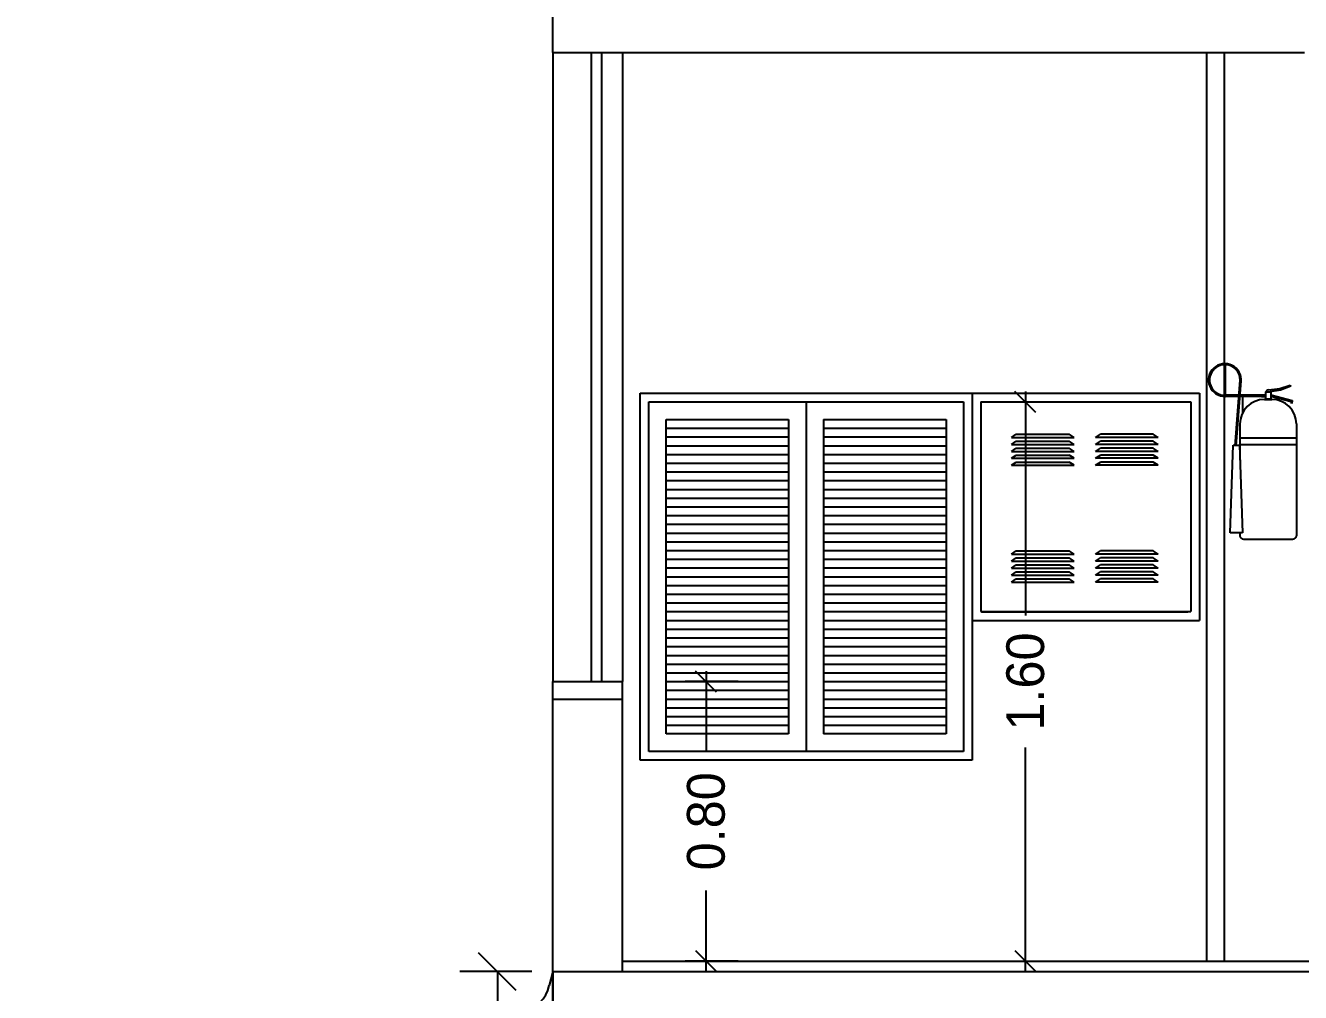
# Model space of a CAD drawing. Extents: x -18 to 75.6, y 22.6 to 43.7.
# Drawn here: x -10.552 to -6.906, y 29.418 to 32.185 of the extents above; entities that cross this region are included whole.
import ezdxf

# ---------------------------------------------------------------- set-up
doc = ezdxf.new("R2010")
doc.units = 0
doc.header["$LTSCALE"] = 2
doc.layers.get('0').update_dxf_attribs({"linetype": 'CONTINUOUS'})
doc.layers.get('DEFPOINTS').update_dxf_attribs({"linetype": 'CONTINUOUS'})
for name, color, linetype in [('CONCRETO', 5, 'CONTINUOUS'), ('COTAS', 244, 'CONTINUOUS'), ('EQUIPAMENTOS', 1, 'CONTINUOUS'), ('ESQUADRIAS', 244, 'CONTINUOUS'), ('PAREDE', 7, 'CONTINUOUS'), ('PAREDECORTE', 3, 'CONTINUOUS'), ('PISO', 30, 'CONTINUOUS'), ('VISTAL', 30, 'CONTINUOUS')]:
    doc.layers.add(name, color=color, linetype=linetype)
doc.dimstyles.get("Standard").update_dxf_attribs({"dimtxt": 0.18, "dimasz": 0.18, "dimexe": 0.18, "dimexo": 0.0625, "dimgap": 0.09, "dimtad": 0, "dimtih": 1, "dimtoh": 1, "dimdec": 4, "dimzin": 0, "dimtxsty": 'STANDARD', "dimcen": 0.09, "dimazin": 3, "dimtfac": 1, "dimtdec": 4, "dimtofl": 0, "dimtmove": 0, "dimatfit": 3, "dimtolj": 1, "dimtzin": 0})

# ---------------------------------------------------------------- blocks, each defined once
blk = doc.blocks.new('_OBLIQUE')
at = {"color": 0, "linetype": 'BYBLOCK'}
blk.add_line((-0.5, -0.5), (0.5, 0.5), dxfattribs=at)
blk = doc.blocks.new('*D171')
at = {"color": 244, "linetype": 'BYBLOCK', "ltscale": 0.2}
for p, q in [((68.8332, 29.081), (68.8332, 28.9551)), ((68.8032, 29.0151), (69.6352, 29.0151)), ((70.8632, 29.0151), (70.0312, 29.0151)), ((70.8332, 28.8262), (70.8332, 28.9551))]:
    blk.add_line(p, q, dxfattribs=at)
at = {"layer": 'DEFPOINTS', "color": 0, "linetype": 'BYBLOCK', "ltscale": 0.2}
for p in [(68.8332, 29.921), (70.8332, 29.6662), (68.8332, 29.0151)]:
    blk.add_point(p, dxfattribs=at)
at = {"color": 244, "linetype": 'BYBLOCK', "ltscale": 0.2, "xscale": 0.06, "yscale": 0.06, "zscale": 0.06, "rotation": 180}
blk.add_blockref('_OBLIQUE', (68.8332, 29.0151), dxfattribs=at)
at = {"color": 244, "linetype": 'BYBLOCK', "ltscale": 0.2, "xscale": 0.06, "yscale": 0.06, "zscale": 0.06}
blk.add_blockref('_OBLIQUE', (70.8332, 29.0151), dxfattribs=at)
at = {"color": 30, "linetype": 'BYBLOCK', "ltscale": 0.2, "insert": (69.8332, 29.0151), "char_height": 0.108, "attachment_point": 5}
blk.add_mtext('\\A1;2.00', dxfattribs=at)
blk = doc.blocks.new('*D143')
at = {"color": 244, "linetype": 'BYBLOCK', "ltscale": 0.2}
for p, q in [((72.1851, 31.1375), (72.1851, 30.4965)), ((72.1303, 31.1075), (72.2451, 31.1075)), ((72.1851, 29.4775), (72.1851, 30.1185)), ((72.1303, 29.5075), (72.2451, 29.5075))]:
    blk.add_line(p, q, dxfattribs=at)
at = {"layer": 'DEFPOINTS', "color": 0, "linetype": 'BYBLOCK', "ltscale": 0.2}
for p in [(71.2903, 31.1075), (71.2903, 29.5075), (72.1851, 29.5075)]:
    blk.add_point(p, dxfattribs=at)
at = {"color": 244, "linetype": 'BYBLOCK', "ltscale": 0.2, "xscale": 0.06, "yscale": 0.06, "zscale": 0.06}
for p, rotation in [((72.1851, 31.1075), 90), ((72.1851, 29.5075), 270)]:
    blk.add_blockref('_OBLIQUE', p, dxfattribs=dict(at, rotation=rotation))
at = {"color": 30, "linetype": 'BYBLOCK', "ltscale": 0.2, "insert": (72.1851, 30.3075), "char_height": 0.108, "attachment_point": 5, "rotation": 90}
blk.add_mtext('\\A1;1.60', dxfattribs=at)
blk = doc.blocks.new('*D170')
at = {"color": 244, "linetype": 'BYBLOCK', "ltscale": 0.2}
for p, q in [((71.2719, 30.3375), (71.2719, 30.1055)), ((71.3636, 30.3075), (71.2119, 30.3075)), ((71.2719, 29.4775), (71.2719, 29.7095)), ((71.3636, 29.5075), (71.2119, 29.5075))]:
    blk.add_line(p, q, dxfattribs=at)
at = {"layer": 'DEFPOINTS', "color": 0, "linetype": 'BYBLOCK', "ltscale": 0.2}
for p in [(72.2036, 30.3075), (71.2719, 29.5075), (72.2036, 29.5075)]:
    blk.add_point(p, dxfattribs=at)
at = {"color": 244, "linetype": 'BYBLOCK', "ltscale": 0.2, "xscale": 0.06, "yscale": 0.06, "zscale": 0.06}
for p, rotation in [((71.2719, 30.3075), 90), ((71.2719, 29.5075), 270)]:
    blk.add_blockref('_OBLIQUE', p, dxfattribs=dict(at, rotation=rotation))
at = {"color": 30, "linetype": 'BYBLOCK', "ltscale": 0.2, "insert": (71.2719, 29.9075), "char_height": 0.108, "attachment_point": 5, "rotation": 90}
blk.add_mtext('\\A1;0.80', dxfattribs=at)

msp = doc.modelspace()

# ---------------------------------------------------------------- linework, layer by layer
at = {"layer": 'CONCRETO', "color": 5, "ltscale": 0.2}
for p, q in [((-9.0447, 32.1075), (-9.0447, 32.4075)), ((-9.0447, 32.1075), (-6.8947, 32.1075)), ((-9.0447, 30.3075), (-8.8447, 30.3075)), ((-9.0447, 30.2575), (-9.0447, 30.3075)), ((-8.8447, 30.2575), (-8.8447, 30.3075)), ((-9.0447, 30.2575), (-8.8447, 30.2575)), ((-9.0447, 29.4775), (-6.7447, 29.4775)), ((-9.0447, 29.3575), (-9.0447, 29.4775))]:
    msp.add_line(p, q, dxfattribs=at)
at = {"layer": 'CONCRETO', "color": 5, "linetype": 'CONTINUOUS', "ltscale": 0.3}
msp.add_line((-9.0447, 29.4775), (-9.0447, 29.3575), dxfattribs=at)
at = {"layer": 'COTAS', "color": 30, "linetype": 'BYBLOCK', "ltscale": 0.3}
for p, q in [((-9.1047, 29.4775), (-9.3107, 29.4775)), ((-9.2027, 29.4775), (-9.2027, 29.3575))]:
    msp.add_line(p, q, dxfattribs=at)
at = {"layer": 'COTAS', "color": 30, "linetype": 'CONTINUOUS', "ltscale": 0.3}
msp.add_line((-9.0447, 29.4775), (-9.0547, 29.4375), dxfattribs=at)
msp.add_arc((-9.1388, 29.4518), 0.0853, 274.4728, 350.3949, dxfattribs=at)
at = {"layer": 'COTAS', "color": 0, "linetype": 'BYBLOCK', "ltscale": 0.3}
msp.add_point((-9.0447, 29.4775), dxfattribs=at)
at = {"layer": 'EQUIPAMENTOS', "color": 30, "linetype": 'CONTINUOUS', "ltscale": 0.3}
for p, q in [((-8.795, 30.0825), (-8.795, 31.1325)), ((-8.795, 31.1325), (-7.845, 31.1325)), ((-8.77, 30.1075), (-8.77, 31.1075)), ((-8.77, 31.1075), (-7.87, 31.1075)), ((-8.32, 31.1075), (-8.32, 30.1075)), ((-7.87, 31.1075), (-7.87, 30.1075)), ((-7.845, 31.1325), (-7.845, 30.0825)), ((-7.845, 31.1325), (-7.845, 30.4825)), ((-7.845, 31.1325), (-7.195, 31.1325)), ((-7.82, 31.1075), (-7.82, 30.5075)), ((-7.82, 31.1075), (-7.22, 31.1075)), ((-7.22, 31.1075), (-7.22, 30.5075)), ((-7.195, 31.1325), (-7.195, 30.4825)), ((-8.72, 30.1575), (-8.72, 31.0575)), ((-8.72, 31.0575), (-8.37, 31.0575)), ((-8.72, 31.0325), (-8.37, 31.0325)), ((-8.37, 31.0575), (-8.37, 30.1575)), ((-8.27, 31.0575), (-8.27, 30.1575)), ((-8.27, 31.0575), (-7.92, 31.0575)), ((-8.27, 31.0325), (-7.92, 31.0325)), ((-7.92, 31.0575), (-7.92, 30.1575)), ((-8.72, 31.0075), (-8.37, 31.0075)), ((-8.27, 31.0075), (-7.92, 31.0075)), ((-8.72, 30.9825), (-8.37, 30.9825)), ((-8.72, 30.9575), (-8.37, 30.9575)), ((-8.27, 30.9825), (-7.92, 30.9825)), ((-8.27, 30.9575), (-7.92, 30.9575)), ((-8.72, 30.9325), (-8.37, 30.9325)), ((-8.27, 30.9325), (-7.92, 30.9325)), ((-8.72, 30.9075), (-8.37, 30.9075)), ((-8.72, 30.8825), (-8.37, 30.8825)), ((-8.27, 30.9075), (-7.92, 30.9075)), ((-8.27, 30.8825), (-7.92, 30.8825)), ((-8.72, 30.8575), (-8.37, 30.8575)), ((-8.27, 30.8575), (-7.92, 30.8575)), ((-8.72, 30.8325), (-8.37, 30.8325)), ((-8.27, 30.8325), (-7.92, 30.8325)), ((-8.72, 30.8075), (-8.37, 30.8075)), ((-8.72, 30.7825), (-8.37, 30.7825)), ((-8.27, 30.8075), (-7.92, 30.8075)), ((-8.27, 30.7825), (-7.92, 30.7825)), ((-8.72, 30.7575), (-8.37, 30.7575)), ((-8.27, 30.7575), (-7.92, 30.7575)), ((-8.72, 30.7325), (-8.37, 30.7325)), ((-8.72, 30.7075), (-8.37, 30.7075)), ((-8.27, 30.7325), (-7.92, 30.7325)), ((-8.27, 30.7075), (-7.92, 30.7075)), ((-8.72, 30.6825), (-8.37, 30.6825)), ((-8.27, 30.6825), (-7.92, 30.6825)), ((-8.72, 30.6575), (-8.37, 30.6575)), ((-8.72, 30.6325), (-8.37, 30.6325)), ((-8.27, 30.6575), (-7.92, 30.6575)), ((-8.27, 30.6325), (-7.92, 30.6325)), ((-8.72, 30.6075), (-8.37, 30.6075)), ((-8.27, 30.6075), (-7.92, 30.6075)), ((-8.72, 30.5825), (-8.37, 30.5825)), ((-8.72, 30.5575), (-8.37, 30.5575)), ((-8.27, 30.5825), (-7.92, 30.5825)), ((-8.27, 30.5575), (-7.92, 30.5575)), ((-8.72, 30.5325), (-8.37, 30.5325)), ((-8.27, 30.5325), (-7.92, 30.5325)), ((-8.72, 30.5075), (-8.37, 30.5075)), ((-8.72, 30.4825), (-8.37, 30.4825)), ((-8.27, 30.5075), (-7.92, 30.5075)), ((-8.27, 30.4825), (-7.92, 30.4825)), ((-7.845, 30.4825), (-7.195, 30.4825)), ((-7.82, 30.5075), (-7.22, 30.5075)), ((-8.72, 30.4575), (-8.37, 30.4575)), ((-8.27, 30.4575), (-7.92, 30.4575)), ((-8.72, 30.4325), (-8.37, 30.4325)), ((-8.72, 30.4075), (-8.37, 30.4075)), ((-8.27, 30.4325), (-7.92, 30.4325)), ((-8.27, 30.4075), (-7.92, 30.4075)), ((-8.72, 30.3825), (-8.37, 30.3825)), ((-8.27, 30.3825), (-7.92, 30.3825)), ((-8.72, 30.3575), (-8.37, 30.3575)), ((-8.27, 30.3575), (-7.92, 30.3575)), ((-8.72, 30.3325), (-8.37, 30.3325)), ((-8.72, 30.3075), (-8.37, 30.3075)), ((-8.27, 30.3325), (-7.92, 30.3325)), ((-8.27, 30.3075), (-7.92, 30.3075)), ((-8.72, 30.2825), (-8.37, 30.2825)), ((-8.27, 30.2825), (-7.92, 30.2825)), ((-8.72, 30.2575), (-8.37, 30.2575)), ((-8.72, 30.2325), (-8.37, 30.2325)), ((-8.27, 30.2575), (-7.92, 30.2575)), ((-8.27, 30.2325), (-7.92, 30.2325)), ((-8.72, 30.2075), (-8.37, 30.2075)), ((-8.27, 30.2075), (-7.92, 30.2075)), ((-8.72, 30.1825), (-8.37, 30.1825)), ((-8.37, 30.1575), (-8.72, 30.1575)), ((-8.27, 30.1825), (-7.92, 30.1825)), ((-7.92, 30.1575), (-8.27, 30.1575)), ((-7.845, 30.0825), (-8.795, 30.0825)), ((-7.87, 30.1075), (-8.77, 30.1075))]:
    msp.add_line(p, q, dxfattribs=at)
at = {"layer": 'EQUIPAMENTOS', "linetype": 'CONTINUOUS', "ltscale": 0.3}
for p, q in [((-7.0093, 31.1147), (-6.9882, 31.1147)), ((-7.0793, 31.0447), (-7.0793, 30.9407)), ((-6.9182, 31.0447), (-6.9182, 30.7247)), ((-7.1077, 30.7328), (-7.0991, 30.9839)), ((-7.0991, 30.9839), (-7.0808, 30.9839)), ((-7.0808, 30.9839), (-7.0718, 30.7328)), ((-7.0718, 30.7328), (-7.1077, 30.7328)), ((-7.0793, 30.7328), (-7.0793, 30.7247)), ((-7.0693, 30.7147), (-6.9282, 30.7147))]:
    msp.add_line(p, q, dxfattribs=at)
for centre, radius, start, end in [((-7.0093, 31.0447), 0.07, 90, 180), ((-6.9882, 31.0447), 0.07, 360, 90), ((-7.0693, 30.7247), 0.01, 180, 270), ((-6.9282, 30.7247), 0.01, 270, 0)]:
    msp.add_arc(centre, radius, start, end, dxfattribs=at)
at = {"layer": 'ESQUADRIAS', "color": 1, "linetype": 'CONTINUOUS', "ltscale": 0.2}
for p, q in [((-9.0447, 32.1075), (-9.0447, 30.3075)), ((-8.8447, 32.1075), (-8.8447, 30.3075))]:
    msp.add_line(p, q, dxfattribs=at)
at = {"layer": 'ESQUADRIAS', "color": 5, "linetype": 'CONTINUOUS', "ltscale": 0.2}
for p, q in [((-8.9347, 32.1075), (-8.9347, 30.3075)), ((-8.9047, 32.1075), (-8.9047, 30.3075))]:
    msp.add_line(p, q, dxfattribs=at)
at = {"layer": 'PAREDE', "color": 30, "linetype": 'CONTINUOUS', "ltscale": 0.3}
for p, q in [((-7.1747, 32.1075), (-7.1747, 29.5075)), ((-7.1247, 32.1075), (-7.1247, 29.5075))]:
    msp.add_line(p, q, dxfattribs=at)
at = {"layer": 'PAREDECORTE', "color": 3, "ltscale": 0.2}
for p, q in [((-9.0447, 29.4775), (-9.0447, 30.2575)), ((-8.8447, 29.4775), (-8.8447, 30.2575))]:
    msp.add_line(p, q, dxfattribs=at)
at = {"layer": 'PISO', "color": 30, "ltscale": 0.2}
msp.add_line((-8.8447, 29.5075), (-6.7447, 29.5075), dxfattribs=at)
at = {"layer": 'VISTAL', "linetype": 'CONTINUOUS', "ltscale": 0.3}
for p, q in [((-7.1212, 31.1266), (-7.1212, 31.2142)), ((-7.093, 30.9821), (-7.0786, 31.1699)), ((-7.09, 30.9819), (-7.0757, 31.1677)), ((-7.0022, 31.1416), (-7.0046, 31.1375)), ((-6.9971, 31.142), (-7.0022, 31.1416)), ((-6.9971, 31.142), (-6.9655, 31.1459)), ((-6.9636, 31.141), (-6.9931, 31.137)), ((-6.9655, 31.1459), (-6.9359, 31.1557)), ((-6.934, 31.1528), (-6.9636, 31.141)), ((-6.9359, 31.1557), (-6.934, 31.1528)), ((-7.0819, 31.1266), (-7.1212, 31.1266)), ((-7.0822, 31.1236), (-7.1212, 31.1236)), ((-7.0176, 31.1236), (-7.0791, 31.1236)), ((-7.0176, 31.1266), (-7.0789, 31.1266)), ((-7.0712, 31.0774), (-7.0712, 31.1236)), ((-6.9912, 31.1277), (-6.93, 31.1114)), ((-6.9912, 31.1242), (-6.9326, 31.1086)), ((-6.931, 31.1035), (-6.9326, 31.1086)), ((-6.93, 31.1114), (-6.931, 31.1035)), ((-7.7331, 31.0063), (-7.719, 31.0153)), ((-7.7331, 31.0063), (-7.5539, 31.0063)), ((-7.7331, 30.9863), (-7.719, 30.9953)), ((-7.719, 31.0153), (-7.5681, 31.0153)), ((-7.719, 30.9953), (-7.5681, 30.9953)), ((-7.5539, 31.0063), (-7.5681, 31.0153)), ((-7.5539, 30.9863), (-7.5681, 30.9953)), ((-7.4923, 31.0063), (-7.4782, 31.0153)), ((-7.3131, 31.0063), (-7.4923, 31.0063)), ((-7.4923, 30.9863), (-7.4782, 30.9953)), ((-7.3273, 31.0153), (-7.4782, 31.0153)), ((-7.3273, 30.9953), (-7.4782, 30.9953)), ((-7.3131, 31.0063), (-7.3273, 31.0153)), ((-7.3131, 30.9863), (-7.3273, 30.9953)), ((-7.0793, 31.0051), (-6.9182, 31.0051)), ((-7.7331, 30.9863), (-7.5539, 30.9863)), ((-7.7331, 30.9663), (-7.719, 30.9753)), ((-7.7331, 30.9663), (-7.5539, 30.9663)), ((-7.7331, 30.9463), (-7.719, 30.9553)), ((-7.719, 30.9753), (-7.5681, 30.9753)), ((-7.719, 30.9553), (-7.5681, 30.9553)), ((-7.5539, 30.9663), (-7.5681, 30.9753)), ((-7.5539, 30.9463), (-7.5681, 30.9553)), ((-7.3131, 30.9863), (-7.4923, 30.9863)), ((-7.4923, 30.9663), (-7.4782, 30.9753)), ((-7.3131, 30.9663), (-7.4923, 30.9663)), ((-7.4923, 30.9463), (-7.4782, 30.9553)), ((-7.3273, 30.9753), (-7.4782, 30.9753)), ((-7.3273, 30.9553), (-7.4782, 30.9553)), ((-7.3131, 30.9663), (-7.3273, 30.9753)), ((-7.3131, 30.9463), (-7.3273, 30.9553)), ((-7.0793, 30.9859), (-6.9182, 30.9859)), ((-7.7331, 30.9463), (-7.5539, 30.9463)), ((-7.7331, 30.9263), (-7.719, 30.9353)), ((-7.7331, 30.9263), (-7.5539, 30.9263)), ((-7.719, 30.9353), (-7.5681, 30.9353)), ((-7.5539, 30.9263), (-7.5681, 30.9353)), ((-7.3131, 30.9463), (-7.4923, 30.9463)), ((-7.4923, 30.9263), (-7.4782, 30.9353)), ((-7.3131, 30.9263), (-7.4923, 30.9263)), ((-7.3273, 30.9353), (-7.4782, 30.9353)), ((-7.3131, 30.9263), (-7.3273, 30.9353)), ((-7.7331, 30.6722), (-7.719, 30.6812)), ((-7.7331, 30.6722), (-7.5539, 30.6722)), ((-7.719, 30.6812), (-7.5681, 30.6812)), ((-7.5539, 30.6722), (-7.5681, 30.6812)), ((-7.4923, 30.6722), (-7.4782, 30.6812)), ((-7.3131, 30.6722), (-7.4923, 30.6722)), ((-7.3273, 30.6812), (-7.4782, 30.6812)), ((-7.3131, 30.6722), (-7.3273, 30.6812)), ((-7.7331, 30.6522), (-7.719, 30.6612)), ((-7.7331, 30.6522), (-7.5539, 30.6522)), ((-7.7331, 30.6322), (-7.719, 30.6412)), ((-7.7331, 30.6322), (-7.5539, 30.6322)), ((-7.719, 30.6612), (-7.5681, 30.6612)), ((-7.719, 30.6412), (-7.5681, 30.6412)), ((-7.5539, 30.6522), (-7.5681, 30.6612)), ((-7.5539, 30.6322), (-7.5681, 30.6412)), ((-7.4923, 30.6522), (-7.4782, 30.6612)), ((-7.3131, 30.6522), (-7.4923, 30.6522)), ((-7.4923, 30.6322), (-7.4782, 30.6412)), ((-7.3131, 30.6322), (-7.4923, 30.6322)), ((-7.3273, 30.6612), (-7.4782, 30.6612)), ((-7.3273, 30.6412), (-7.4782, 30.6412)), ((-7.3131, 30.6522), (-7.3273, 30.6612)), ((-7.3131, 30.6322), (-7.3273, 30.6412)), ((-7.7331, 30.6122), (-7.719, 30.6212)), ((-7.7331, 30.6122), (-7.5539, 30.6122)), ((-7.7331, 30.5922), (-7.719, 30.6012)), ((-7.7331, 30.5922), (-7.5539, 30.5922)), ((-7.719, 30.6212), (-7.5681, 30.6212)), ((-7.719, 30.6012), (-7.5681, 30.6012)), ((-7.5539, 30.6122), (-7.5681, 30.6212)), ((-7.5539, 30.5922), (-7.5681, 30.6012)), ((-7.4923, 30.6122), (-7.4782, 30.6212)), ((-7.3131, 30.6122), (-7.4923, 30.6122)), ((-7.4923, 30.5922), (-7.4782, 30.6012)), ((-7.3131, 30.5922), (-7.4923, 30.5922)), ((-7.3273, 30.6212), (-7.4782, 30.6212)), ((-7.3273, 30.6012), (-7.4782, 30.6012)), ((-7.3131, 30.6122), (-7.3273, 30.6212)), ((-7.3131, 30.5922), (-7.3273, 30.6012)), ((-7.8181, 30.5072), (-7.2281, 30.5072))]:
    msp.add_line(p, q, dxfattribs=at)
for points in [[(-7.005, 31.1154), (-7.005, 31.137), (-6.9912, 31.137), (-6.9912, 31.1154)], [(-7.0053, 31.1232), (-7.0053, 31.1271), (-7.0174, 31.1271), (-7.0174, 31.1232)]]:
    msp.add_lwpolyline(points, close=True, dxfattribs=at)
for radius, start, end in [(0.0468, 354.5731, 271.597), (0.0438, 351.9789, 271.7064)]:
    msp.add_arc((-7.1225, 31.1704), radius, start, end, dxfattribs=at)

# ---------------------------------------------------------------- block references
at = {"layer": 'COTAS', "color": 30, "linetype": 'BYBLOCK', "ltscale": 0.3, "xscale": 0.108, "yscale": 0.108, "zscale": 0.108, "rotation": 90}
msp.add_blockref('_OBLIQUE', (-9.2027, 29.4775), dxfattribs=at)

# ---------------------------------------------------------------- dimensions: what is measured, and where the dimension line sits
at = {"layer": 'COTAS', "color": 3, "ltscale": 0.2}
dim = msp.add_linear_dim(base=(-7.6928, 29.5075), p1=(-8.5876, 31.1075), p2=(-8.5876, 29.5075), angle=90, dimstyle='STANDARD', override={"dimscale": 0.6, "dimasz": 0.1, "dimexe": 0.1, "dimexo": 1.4, "dimtih": 0, "dimtoh": 0, "dimdec": 2, "dimblk1": 'OBLIQUE', "dimblk2": 'OBLIQUE', "dimsah": 1, "dimdle": 0.05, "dimclrd": 244, "dimclre": 244, "dimclrt": 30}, dxfattribs=at)
dim.commit()
dim.dimension.update_dxf_attribs({"geometry": '*D143', "text_midpoint": (-7.6928, 30.3075), "insert": (-79.8779, 0)})
at = {"layer": 'COTAS', "color": 30, "ltscale": 0.2}
dim = msp.add_linear_dim(base=(-8.606, 29.5075), p1=(-7.6743, 30.3075), p2=(-7.6743, 29.5075), angle=90, dimstyle='STANDARD', override={"dimscale": 0.6, "dimasz": 0.1, "dimexe": 0.1, "dimexo": 1.4, "dimtih": 0, "dimtoh": 0, "dimdec": 2, "dimblk1": 'OBLIQUE', "dimblk2": 'OBLIQUE', "dimsah": 1, "dimdle": 0.05, "dimclrd": 244, "dimclre": 244, "dimclrt": 30}, dxfattribs=at)
dim.commit()
dim.dimension.update_dxf_attribs({"geometry": '*D170', "text_midpoint": (-8.606, 29.9075), "insert": (-79.8779, 0)})
dim = msp.add_linear_dim(base=(-11.0447, 29.0151), p1=(-9.0447, 29.6662), p2=(-11.0447, 29.921), dimstyle='STANDARD', override={"dimscale": 0.6, "dimasz": 0.1, "dimexe": 0.1, "dimexo": 1.4, "dimtih": 0, "dimtoh": 0, "dimdec": 2, "dimblk1": 'OBLIQUE', "dimblk2": 'OBLIQUE', "dimsah": 1, "dimdle": 0.05, "dimclrd": 244, "dimclre": 244, "dimclrt": 30}, dxfattribs=at)
dim.commit()
dim.dimension.update_dxf_attribs({"geometry": '*D171', "text_midpoint": (-10.0447, 29.0151), "insert": (-79.8779, 0)})

doc.saveas('drawing.dxf')
